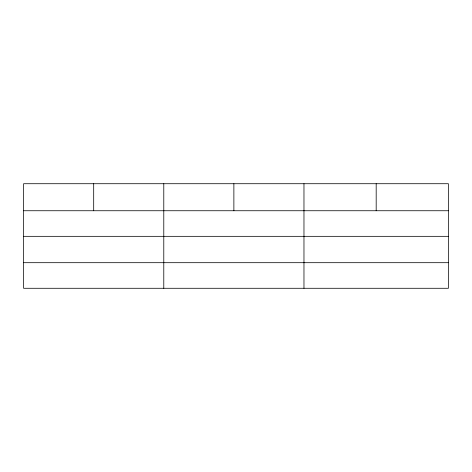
<?xml version="1.0" encoding="UTF-8"?>
<svg xmlns="http://www.w3.org/2000/svg" width="472" height="472" viewBox="0 0 472 472"><rect width="100%" height="100%" fill="white"/><g stroke="black" fill="none" stroke-linecap="round" stroke-linejoin="round"><path stroke-width="0.71" d="M448.4 236.33L448.4 183.72L23.6 183.72L23.6 288.28L448.4 288.28L448.4 236.33L23.6 236.33M23.6 210.742L448.4 210.742M23.6 262.692L448.4 262.692M376.184 183.72L376.184 210.742M303.968 183.72L303.968 288.28M233.876 183.72L233.876 210.742M163.784 183.72L163.784 288.28M93.692 183.72L93.692 210.742"/></g></svg>
